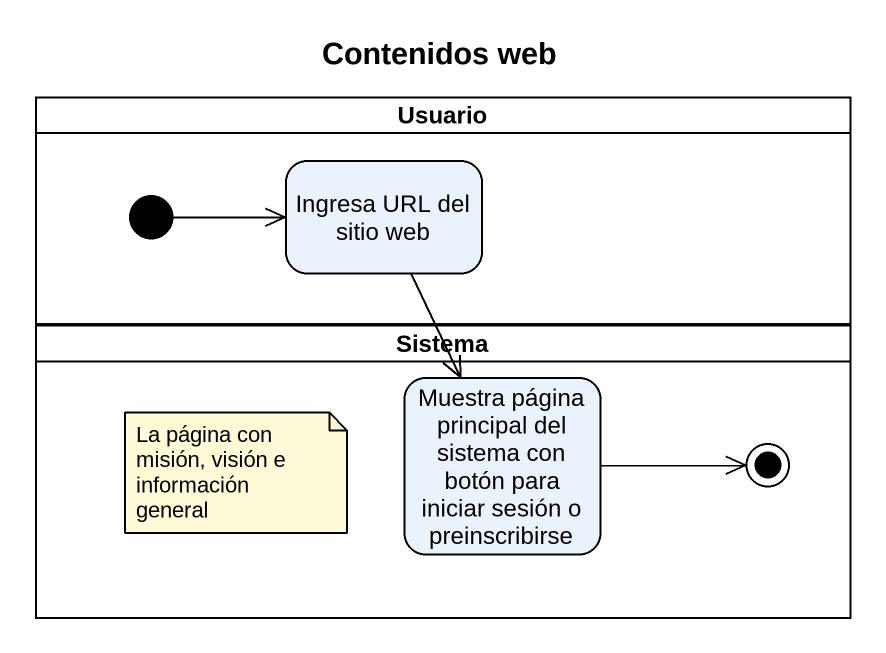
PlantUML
@startuml
title Contenidos web
hide empty description
state Usuario <<partition>> {
  state "Ingresa URL del sitio web" as Ingresa_URL_del_sitio_web
  [*] -right-> Ingresa_URL_del_sitio_web
}
state Sistema <<partition>> {
  state "Muestra página principal del sistema con botón para iniciar sesión o preinscribirse" as Muestra_página_principal
  Muestra_página_principal -right-> [*]
}
Ingresa_URL_del_sitio_web --> Muestra_página_principal
note as N1
  La página con misión, visión e información general
end note
@enduml
